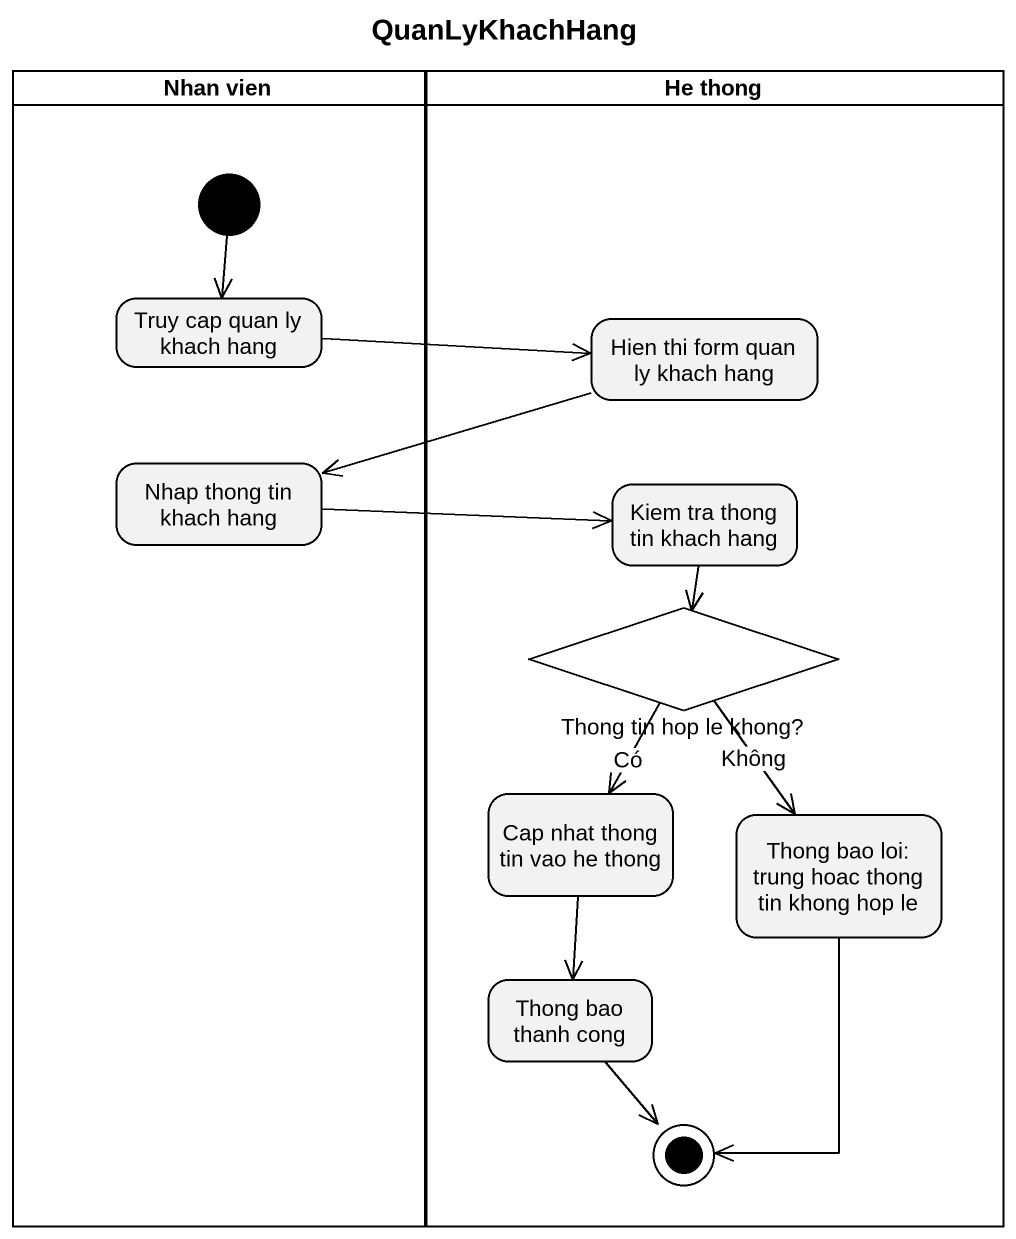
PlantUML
@startuml
title QuanLyKhachHang
hide empty description
state "Nhan vien" as Nhan_vien <<partition>> {
  state "Truy cap quan ly khach hang" as Truy_cap_quan_ly_khach_hang
  state "Nhap thong tin khach hang" as Nhap_thong_tin_khach_hang
  [*] --> Truy_cap_quan_ly_khach_hang
}
state "He thong" as He_thong <<partition>> {
  state "Hien thi form quan ly khach hang" as Hien_thi_form_quan_ly_khach
  state "Kiem tra thong tin khach hang" as Kiem_tra_thong_tin_khach
  state "Thong tin hop le khong?" as Thong_tin_hop_le_khong <<choice>>
  state "Cap nhat thong tin vao he thong" as Cap_nhat_thong_tin_vao_he
  state "Thong bao loi: trung hoac thong tin khong hop le" as Thong_bao_loi_trung_hoac
  state "Thong bao thanh cong" as Thong_bao_thanh_cong
  Thong_bao_loi_trung_hoac --> [*]
  Thong_bao_thanh_cong --> [*]
}
Truy_cap_quan_ly_khach_hang -right-> Hien_thi_form_quan_ly_khach
Hien_thi_form_quan_ly_khach -left-> Nhap_thong_tin_khach_hang
Nhap_thong_tin_khach_hang -right-> Kiem_tra_thong_tin_khach
Kiem_tra_thong_tin_khach --> Thong_tin_hop_le_khong
Thong_tin_hop_le_khong --> Cap_nhat_thong_tin_vao_he : Có
Thong_tin_hop_le_khong --> Thong_bao_loi_trung_hoac : Không
Cap_nhat_thong_tin_vao_he --> Thong_bao_thanh_cong
@enduml
